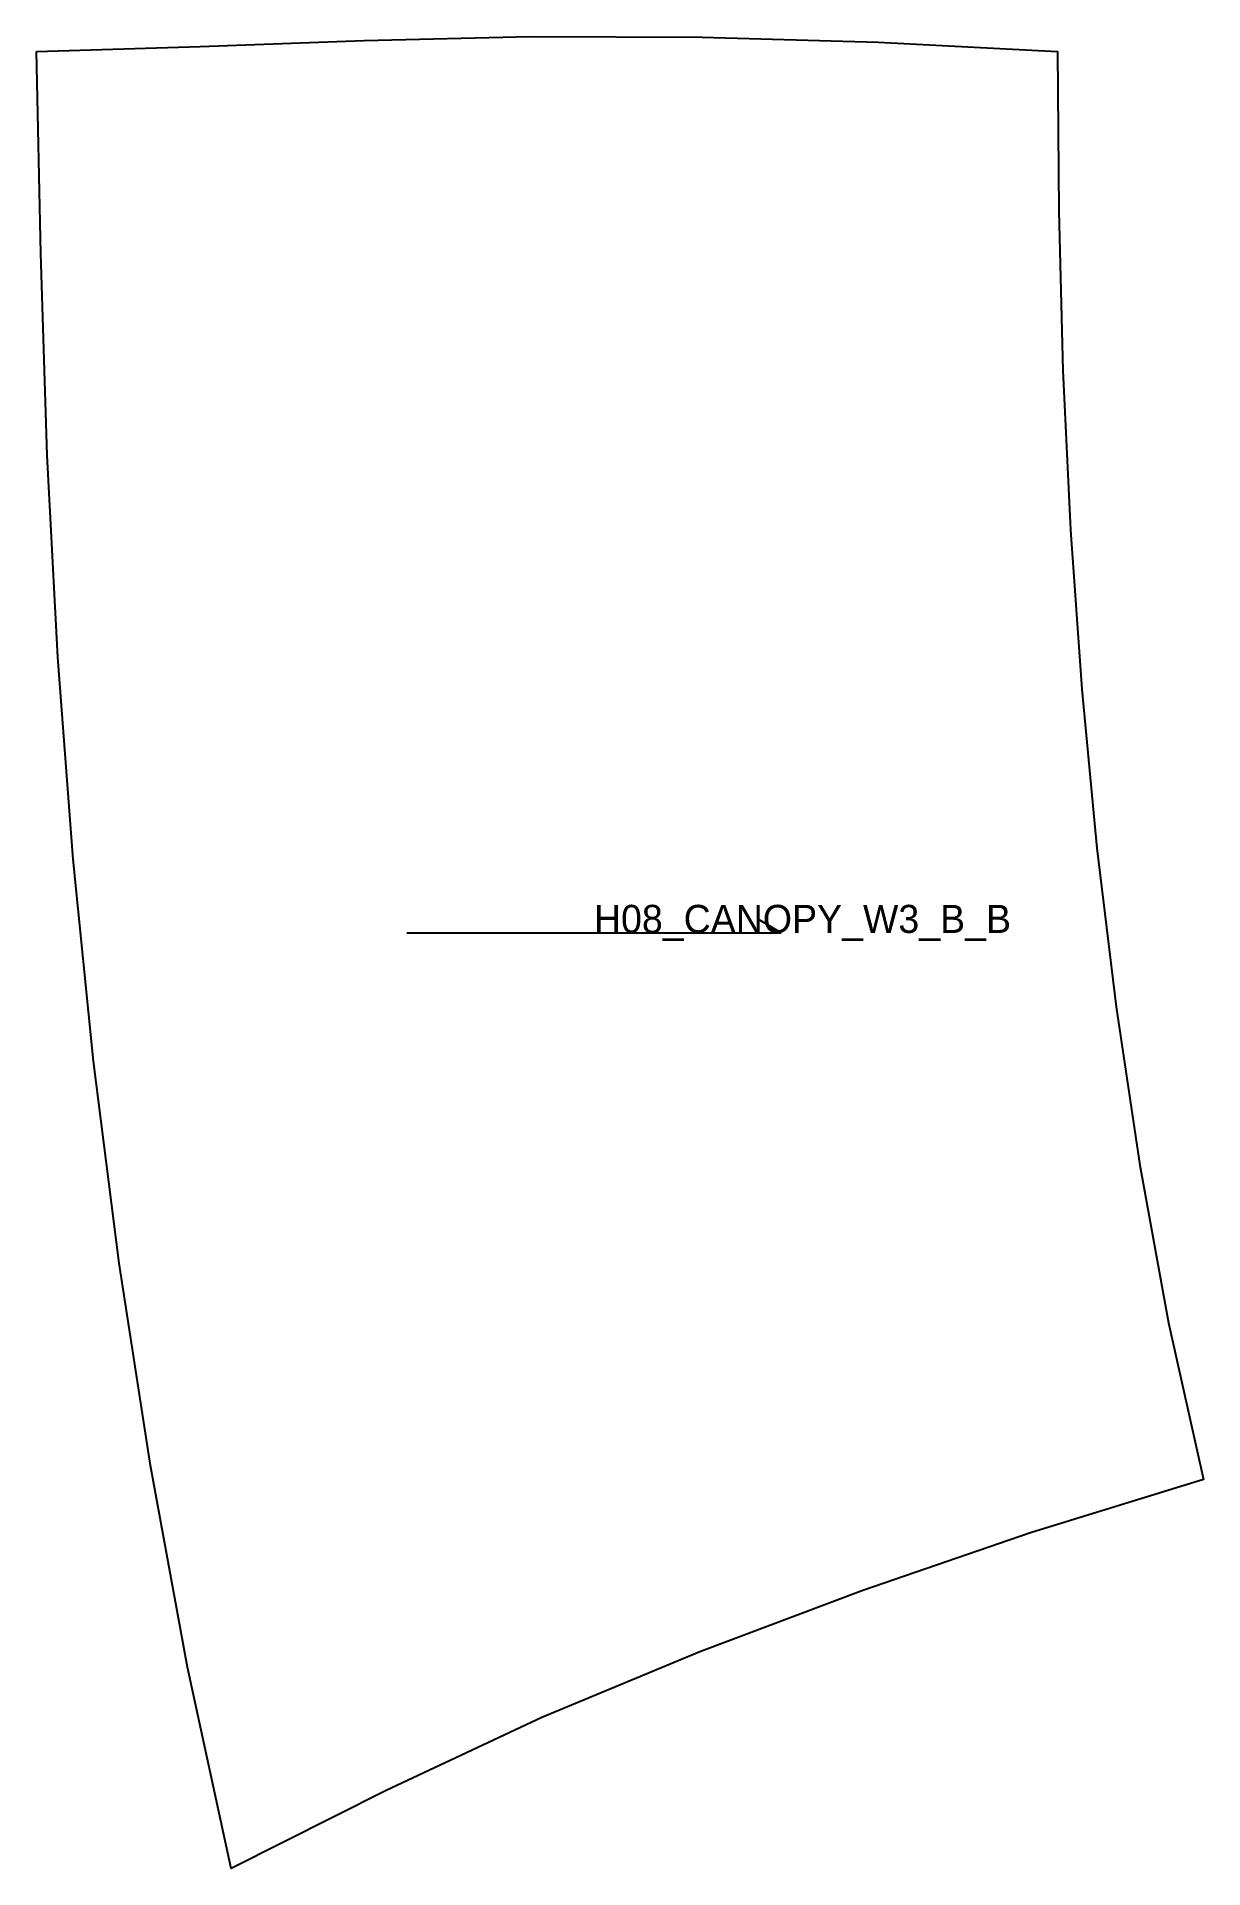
# Model space of a CAD drawing. Header units: millimetres. Extents: x 0 to 249, y -388 to 3.
import ezdxf

# ---------------------------------------------------------------- set-up
doc = ezdxf.new("R2010")
doc.units = ezdxf.units.MM
for name, color, linetype in [('CUT', 1, 'Continuous'), ('GRAIN', 3, 'Continuous'), ('LABEL', 7, 'Continuous'), ('SEW', 5, 'Continuous')]:
    doc.layers.add(name, color=color, linetype=linetype)

msp = doc.modelspace()

# ---------------------------------------------------------------- linework, layer by layer
at = {"layer": 'CUT'}
msp.add_lwpolyline([(0, 0), (34.99, 1.09), (70.04, 2.37), (105.6, 3.2), (142.27, 3.12), (179.96, 2.05), (218.26, 0), (218.54, -34.09), (219.41, -68.18), (221.04, -102.25), (223.47, -136.3), (226.72, -170.3), (230.85, -204.25), (235.91, -238.1), (242, -271.82), (249.47, -305.31), (212.52, -316.77), (176.64, -329.09), (141.84, -342.21), (108.03, -356.25), (74.76, -371.82), (41.62, -388.49), (32.28, -345.46), (24.35, -302.31), (17.66, -259.11), (12.15, -215.89), (7.79, -172.68), (4.52, -129.48), (2.28, -86.3), (0.91, -43.14), (0, 0)], close=True, dxfattribs=at)
at = {"layer": 'GRAIN'}
for p, q in [((159.16, -188.46), (154.16, -185.46)), ((79.16, -188.46), (159.16, -188.46))]:
    msp.add_line(p, q, dxfattribs=at)
at = {"layer": 'SEW'}
msp.add_lwpolyline([(0, 0), (34.99, 1.09), (70.04, 2.37), (105.6, 3.2), (142.27, 3.12), (179.96, 2.05), (218.26, 0), (218.54, -34.09), (219.41, -68.18), (221.04, -102.25), (223.47, -136.3), (226.72, -170.3), (230.85, -204.25), (235.91, -238.1), (242, -271.82), (249.47, -305.31), (212.52, -316.77), (176.64, -329.09), (141.84, -342.21), (108.03, -356.25), (74.76, -371.82), (41.62, -388.49), (32.28, -345.46), (24.35, -302.31), (17.66, -259.11), (12.15, -215.89), (7.79, -172.68), (4.52, -129.48), (2.28, -86.3), (0.91, -43.14)], close=True, dxfattribs=at)

# ---------------------------------------------------------------- texts
at = {"layer": 'LABEL'}
msp.add_text('H08_CANOPY_W3_B_B', height=6, dxfattribs=at).set_placement((119.16, -188.46))

doc.saveas('drawing.dxf')
